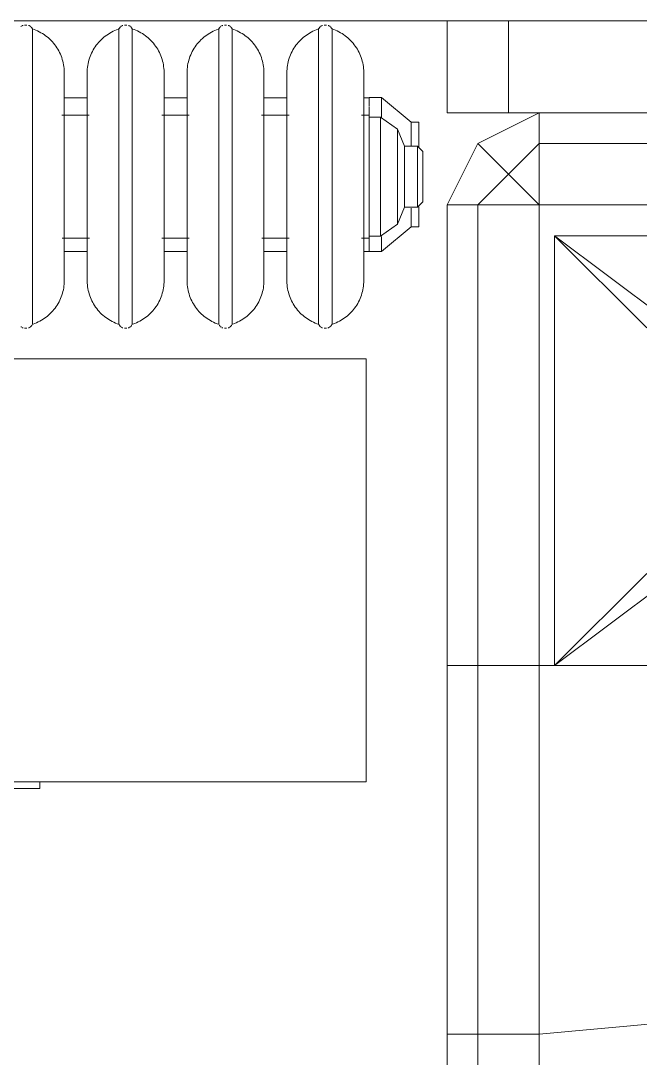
# Model space of a CAD drawing. Header units: inches. Extents: x -1176 to 1482, y -2527 to 978.
# Drawn here: x -289.4 to -269.23, y 509.9 to 543.68 of the extents above; entities that cross this region are included whole.
import ezdxf

# ---------------------------------------------------------------- set-up
doc = ezdxf.new("R2010")
doc.units = ezdxf.units.IN
doc.header["$MEASUREMENT"] = 0
for name, color, linetype, lineweight in [('A-GENM', 13, 'Continuous', 18), ('A-WALL', 113, 'Continuous', 18), ('G-IMPT', 8, 'Continuous', 9), ('I-FURN', 30, 'Continuous', 9)]:
    doc.layers.add(name, color=color, linetype=linetype, lineweight=lineweight)

# ---------------------------------------------------------------- blocks, each defined once
blk = doc.blocks.new('Bed_762 - 12ZBED04_dwg-6546853-3rd Floor Power _ Signal')
at = {"layer": 'G-IMPT'}
for p, q in [((3, 60), (3, 0)), ((3, 60), (3, 0)), ((3, 57), (3, 3)), ((3, 57), (3, 3)), ((3, 3), (3, 57)), ((4, 57), (4, 3)), ((6, 57), (6, 3)), ((28, 57), (33, 3)), ((7, 3.5), (7, 28.5)), ((21, 28.5), (21, 3.5)), ((21, 28.5), (21, 3.5)), ((0, 10.712), (0, 0)), ((0, 0), (0, 10.712)), ((7, 3.5), (10, 7.5)), ((21, 3.5), (18, 7.5)), ((10, 6.5), (7, 3.5)), ((21, 3.5), (18, 6.5)), ((7, 3.5), (21, 3.5)), ((21, 3.5), (21, 3)), ((4, 1), (3, 3)), ((4, 1), (3, 3)), ((4, 3), (3, 3)), ((3, 0), (3, 3)), ((6, 3), (4, 3)), ((5, 2), (4, 3)), ((6, 3), (5, 2)), ((21, 3), (6, 3)), ((6, 3), (6, 1)), ((21, 3), (21, 1)), ((21, 3), (33, 3)), ((33, 1), (33, 3)), ((33, 3), (80, 3)), ((0, 2), (3, 2)), ((0, 2), (3, 2)), ((3, 2), (3, 0)), ((3, 2), (3, 0)), ((5, 2), (4, 1)), ((6, 1), (5, 2)), ((6, 0), (4, 1)), ((6, 0), (4, 1)), ((21, 1), (6, 1)), ((6, 1), (6, 0)), ((21, 1), (21, 0)), ((21, 1), (33, 1)), ((33, 1), (33, 0)), ((33, 1), (80, 1)), ((3, 0), (0, 0)), ((21, 0), (6, 0)), ((21, 0), (33, 0)), ((33, 0), (80, 0)), ((0, 0), (3, 0)), ((3, 0), (0, 0)), ((3, 0), (0, 0)), ((21, 0), (6, 0)), ((21, 0), (33, 0)), ((33, 0), (80, 0))]:
    blk.add_line(p, q, dxfattribs=at)
blk = doc.blocks.new('Bed_762 - Bed_762-6546859-3rd Floor Power _ Signal')
blk.add_blockref('Bed_762 - 12ZBED04_dwg-6546853-3rd Floor Power _ Signal', (0, 0))
blk = doc.blocks.new('Bed_Side_Table_5122 - T-4-6544423-3rd Floor Power _ Signal')
at = {"layer": 'I-FURN'}
for p, q in [((12, 3.992), (-12, 3.992)), ((-12, 3.992), (-12, -9.787)), ((12, -9.787), (12, 3.992)), ((-12, -9.787), (-1.378, -9.787)), ((-1.378, -9.787), (-1.378, -10)), ((-1.378, -9.787), (1.378, -9.787)), ((1.378, -10), (1.378, -9.787)), ((1.378, -9.787), (12, -9.787)), ((-1.378, -10), (1.378, -10))]:
    blk.add_line(p, q, dxfattribs=at)
blk = doc.blocks.new('Cast_Iron_Radiator_8182 - Cast_Iron_Radiator_8182-V78-3rd Floor Power _ Signal')
at = {"layer": 'A-GENM', "lineweight": 9}
for p, q in [((-5.943, 4.848), (-5.968, 4.809)), ((-5.968, 4.635), (-5.968, 4.809)), ((-5.75, 4.933), (-5.787, 4.933)), ((-5.713, 4.933), (-5.75, 4.933)), ((-5.532, 4.809), (-5.557, 4.848)), ((-5.532, 4.635), (-5.532, 4.809)), ((-2.693, 4.848), (-2.718, 4.809)), ((-2.718, 4.635), (-2.718, 4.809)), ((-2.5, 4.933), (-2.537, 4.933)), ((-2.463, 4.933), (-2.5, 4.933)), ((-2.282, 4.809), (-2.307, 4.848)), ((-2.282, 4.635), (-2.282, 4.809)), ((0.557, 4.848), (0.532, 4.809)), ((0.532, 4.635), (0.532, 4.809)), ((0.75, 4.933), (0.713, 4.933)), ((0.787, 4.933), (0.75, 4.933)), ((0.968, 4.809), (0.943, 4.848)), ((0.968, 4.635), (0.968, 4.809)), ((3.807, 4.848), (3.782, 4.809)), ((3.782, 4.635), (3.782, 4.809)), ((4, 4.933), (3.963, 4.933)), ((4.037, 4.933), (4, 4.933)), ((-5.968, 1), (-5.968, 4.622)), ((-5.532, 1), (-5.532, 4.622)), ((-2.718, 1), (-2.718, 4.622)), ((-2.282, 1), (-2.282, 4.622)), ((0.532, 1), (0.532, 4.622)), ((0.968, 1), (0.968, 4.622)), ((3.782, 1), (3.782, 4.622)), ((-7.584, 2.438), (-8.542, 1.635)), ((-7.179, 2.438), (-7.584, 2.438)), ((-7.584, 1.944), (-7.584, 2.438)), ((-6.996, 2.438), (-7.179, 2.438)), ((-7.179, 2.291), (-7.179, 2.438)), ((-3.746, 2.438), (-4.501, 2.438)), ((-0.496, 2.438), (-1.251, 2.438)), ((2.754, 2.438), (1.999, 2.438)), ((-7.179, 2.296), (-7.179, 2.192)), ((-7.179, 2.013), (-7.179, 2.188)), ((-7.545, 1.935), (-8.095, 1.55)), ((-7.179, 1.935), (-7.545, 1.935)), ((-7.545, 1.935), (-7.545, -1.935)), ((-6.932, 2), (-7.179, 2)), ((-7.179, -2), (-7.179, 2)), ((-3.682, 2), (-4.572, 2)), ((-0.432, 2), (-1.322, 2)), ((2.818, 2), (1.928, 2)), ((-8.542, 1.635), (-8.792, 1.635)), ((-8.792, 1.635), (-8.792, 0.985)), ((-8.542, 1.635), (-8.542, 1.028)), ((-8.095, 1.55), (-8.331, 0.993)), ((-8.095, 1.55), (-8.095, -1.55)), ((-8.753, 0.993), (-8.929, 0.816)), ((-8.929, 0.816), (-8.929, -0.816)), ((-8.331, 0.993), (-8.753, 0.993)), ((-8.753, 0.993), (-8.753, -0.993)), ((-8.331, 0.993), (-8.331, -0.993)), ((-7.002, 1), (-7.002, -1)), ((-5.968, -1), (-5.968, 1)), ((-5.532, -1), (-5.532, 1)), ((-4.498, -1), (-4.498, 1)), ((-3.752, 1), (-3.752, -1)), ((-2.718, -1), (-2.718, 1)), ((-2.282, -1), (-2.282, 1)), ((-1.248, -1), (-1.248, 1)), ((-0.502, 1), (-0.502, -1)), ((0.532, -1), (0.532, 1)), ((0.968, -1), (0.968, 1)), ((2.002, -1), (2.002, 1)), ((2.748, 1), (2.748, -1)), ((3.782, -1), (3.782, 1)), ((-8.929, -0.816), (-8.753, -0.993)), ((-8.792, -0.961), (-8.792, -1.771)), ((-8.753, -0.993), (-8.331, -0.993)), ((-8.542, -1.008), (-8.542, -1.771)), ((-8.331, -0.993), (-8.095, -1.55)), ((-5.968, -4.809), (-5.968, -1)), ((-5.532, -4.809), (-5.532, -1)), ((-2.718, -4.809), (-2.718, -1)), ((-2.282, -4.809), (-2.282, -1)), ((0.532, -4.809), (0.532, -1)), ((0.968, -4.809), (0.968, -1)), ((3.782, -4.809), (3.782, -1)), ((-8.095, -1.55), (-7.545, -1.935)), ((-8.792, -1.771), (-8.542, -1.771)), ((-8.542, -1.771), (-7.584, -2.575)), ((-7.584, -2.575), (-7.584, -1.924)), ((-7.545, -1.935), (-7.179, -1.935)), ((-7.179, -2), (-6.928, -2)), ((-7.179, -2.287), (-7.179, -2.017)), ((-4.568, -2), (-3.678, -2)), ((-1.318, -2), (-0.428, -2)), ((1.932, -2), (2.822, -2)), ((-7.179, -2.301), (-7.179, -2.452)), ((-7.584, -2.575), (-7.179, -2.575)), ((-7.179, -2.551), (-7.179, -2.436)), ((-7.179, -2.562), (-6.997, -2.562)), ((-7.179, -2.565), (-7.179, -2.575)), ((-4.503, -2.562), (-3.747, -2.562)), ((-1.253, -2.562), (-0.497, -2.562)), ((1.997, -2.562), (2.753, -2.562)), ((-5.968, -4.809), (-5.943, -4.848)), ((-5.787, -4.933), (-5.75, -4.933)), ((-5.75, -4.933), (-5.713, -4.933)), ((-5.557, -4.848), (-5.532, -4.809)), ((-2.718, -4.809), (-2.693, -4.848)), ((-2.537, -4.933), (-2.5, -4.933)), ((-2.5, -4.933), (-2.463, -4.933)), ((-2.307, -4.848), (-2.282, -4.809)), ((0.532, -4.809), (0.557, -4.848)), ((0.713, -4.933), (0.75, -4.933)), ((0.75, -4.933), (0.787, -4.933)), ((0.943, -4.848), (0.968, -4.809)), ((3.782, -4.809), (3.807, -4.848)), ((3.963, -4.933), (4, -4.933)), ((4, -4.933), (4.037, -4.933))]:
    blk.add_line(p, q, dxfattribs=at)
at = {"layer": 'A-GENM', "lineweight": 9, "flags": 128}
for points in [[(-7.002, 3.383), (-7.001, 3.443), (-6.997, 3.503), (-6.991, 3.563), (-6.983, 3.622), (-6.972, 3.681), (-6.959, 3.74), (-6.943, 3.798), (-6.926, 3.855), (-6.906, 3.911), (-6.883, 3.967), (-6.859, 4.022), (-6.832, 4.076), (-6.804, 4.128), (-6.773, 4.18), (-6.74, 4.23), (-6.705, 4.279), (-6.668, 4.326), (-6.63, 4.372), (-6.589, 4.416), (-6.547, 4.459), (-6.503, 4.5), (-6.458, 4.539), (-6.411, 4.576), (-6.362, 4.612), (-6.312, 4.645), (-6.261, 4.677), (-6.209, 4.706), (-6.155, 4.733), (-6.101, 4.758), (-6.045, 4.781), (-5.989, 4.802)], [(-5.943, 4.848), (-5.938, 4.854), (-5.934, 4.86), (-5.929, 4.866), (-5.925, 4.872), (-5.919, 4.877)], [(-5.909, 4.887), (-5.903, 4.892), (-5.897, 4.896), (-5.891, 4.901), (-5.885, 4.905)], [(-5.872, 4.912), (-5.865, 4.915), (-5.858, 4.918), (-5.851, 4.921), (-5.844, 4.924), (-5.837, 4.926)], [(-5.662, 4.925), (-5.655, 4.923), (-5.648, 4.921), (-5.641, 4.918), (-5.634, 4.915), (-5.627, 4.912)], [(-5.614, 4.904), (-5.608, 4.9), (-5.602, 4.896), (-5.596, 4.891), (-5.591, 4.887)], [(-5.58, 4.876), (-5.575, 4.871), (-5.57, 4.865), (-5.565, 4.859), (-5.561, 4.854), (-5.557, 4.848)], [(-5.532, 4.809), (-5.475, 4.789), (-5.419, 4.767), (-5.365, 4.743), (-5.311, 4.716), (-5.258, 4.688), (-5.206, 4.657), (-5.156, 4.624), (-5.107, 4.59), (-5.059, 4.553), (-5.013, 4.515), (-4.969, 4.474), (-4.926, 4.432), (-4.885, 4.389), (-4.846, 4.343), (-4.808, 4.296), (-4.773, 4.248), (-4.739, 4.198), (-4.707, 4.147), (-4.678, 4.095), (-4.651, 4.042), (-4.625, 3.987), (-4.602, 3.932), (-4.581, 3.876), (-4.563, 3.819), (-4.547, 3.761), (-4.533, 3.703), (-4.521, 3.644), (-4.512, 3.585), (-4.505, 3.525), (-4.5, 3.465), (-4.498, 3.405), (-4.498, 3.383)], [(-3.752, 3.383), (-3.751, 3.443), (-3.747, 3.503), (-3.741, 3.563), (-3.733, 3.622), (-3.722, 3.681), (-3.709, 3.74), (-3.693, 3.798), (-3.676, 3.855), (-3.656, 3.911), (-3.633, 3.967), (-3.609, 4.022), (-3.582, 4.076), (-3.554, 4.128), (-3.523, 4.18), (-3.49, 4.23), (-3.455, 4.279), (-3.418, 4.326), (-3.38, 4.372), (-3.339, 4.416), (-3.297, 4.459), (-3.253, 4.5), (-3.208, 4.539), (-3.161, 4.576), (-3.112, 4.612), (-3.062, 4.645), (-3.011, 4.677), (-2.959, 4.706), (-2.905, 4.733), (-2.851, 4.758), (-2.795, 4.781), (-2.739, 4.802)], [(-2.693, 4.848), (-2.688, 4.854), (-2.684, 4.86), (-2.679, 4.866), (-2.675, 4.872), (-2.669, 4.877)], [(-2.659, 4.887), (-2.653, 4.892), (-2.647, 4.896), (-2.641, 4.901), (-2.635, 4.905)], [(-2.622, 4.912), (-2.615, 4.915), (-2.608, 4.918), (-2.601, 4.921), (-2.594, 4.924), (-2.587, 4.926)], [(-2.412, 4.925), (-2.405, 4.923), (-2.398, 4.921), (-2.391, 4.918), (-2.384, 4.915), (-2.377, 4.912)], [(-2.364, 4.904), (-2.358, 4.9), (-2.352, 4.896), (-2.346, 4.891), (-2.341, 4.887)], [(-2.33, 4.876), (-2.325, 4.871), (-2.32, 4.865), (-2.315, 4.859), (-2.311, 4.854), (-2.307, 4.848)], [(-2.282, 4.809), (-2.225, 4.789), (-2.169, 4.767), (-2.115, 4.743), (-2.061, 4.716), (-2.008, 4.688), (-1.956, 4.657), (-1.906, 4.624), (-1.857, 4.59), (-1.809, 4.553), (-1.763, 4.515), (-1.719, 4.474), (-1.676, 4.432), (-1.635, 4.389), (-1.596, 4.343), (-1.558, 4.296), (-1.523, 4.248), (-1.489, 4.198), (-1.457, 4.147), (-1.428, 4.095), (-1.401, 4.042), (-1.375, 3.987), (-1.352, 3.932), (-1.331, 3.876), (-1.313, 3.819), (-1.297, 3.761), (-1.283, 3.703), (-1.271, 3.644), (-1.262, 3.585), (-1.255, 3.525), (-1.25, 3.465), (-1.248, 3.405), (-1.248, 3.383)], [(-0.502, 3.383), (-0.501, 3.443), (-0.497, 3.503), (-0.491, 3.563), (-0.483, 3.622), (-0.472, 3.681), (-0.459, 3.74), (-0.443, 3.798), (-0.426, 3.855), (-0.406, 3.911), (-0.383, 3.967), (-0.359, 4.022), (-0.332, 4.076), (-0.304, 4.128), (-0.273, 4.18), (-0.24, 4.23), (-0.205, 4.279), (-0.168, 4.326), (-0.13, 4.372), (-0.089, 4.416), (-0.047, 4.459), (-0.003, 4.5), (0.042, 4.539), (0.089, 4.576), (0.138, 4.612), (0.188, 4.645), (0.239, 4.677), (0.291, 4.706), (0.345, 4.733), (0.399, 4.758), (0.455, 4.781), (0.511, 4.802)], [(0.557, 4.848), (0.562, 4.854), (0.566, 4.86), (0.571, 4.866), (0.575, 4.872), (0.581, 4.877)], [(0.591, 4.887), (0.597, 4.892), (0.603, 4.896), (0.609, 4.901), (0.615, 4.905)], [(0.628, 4.912), (0.635, 4.915), (0.642, 4.918), (0.649, 4.921), (0.656, 4.924), (0.663, 4.926)], [(0.838, 4.925), (0.845, 4.923), (0.852, 4.921), (0.859, 4.918), (0.866, 4.915), (0.873, 4.912)], [(0.886, 4.904), (0.892, 4.9), (0.898, 4.896), (0.904, 4.891), (0.909, 4.887)], [(0.92, 4.876), (0.925, 4.871), (0.93, 4.865), (0.935, 4.859), (0.939, 4.854), (0.943, 4.848)], [(0.968, 4.809), (1.025, 4.789), (1.081, 4.767), (1.135, 4.743), (1.189, 4.716), (1.242, 4.688), (1.294, 4.657), (1.344, 4.624), (1.393, 4.59), (1.441, 4.553), (1.487, 4.515), (1.531, 4.474), (1.574, 4.432), (1.615, 4.389), (1.654, 4.343), (1.692, 4.296), (1.727, 4.248), (1.761, 4.198), (1.793, 4.147), (1.822, 4.095), (1.849, 4.042), (1.875, 3.987), (1.898, 3.932), (1.919, 3.876), (1.937, 3.819), (1.953, 3.761), (1.967, 3.703), (1.979, 3.644), (1.988, 3.585), (1.995, 3.525), (2, 3.465), (2.002, 3.405), (2.002, 3.383)], [(2.748, 3.383), (2.749, 3.443), (2.753, 3.503), (2.759, 3.563), (2.767, 3.622), (2.778, 3.681), (2.791, 3.74), (2.807, 3.798), (2.824, 3.855), (2.844, 3.911), (2.867, 3.967), (2.891, 4.022), (2.918, 4.076), (2.946, 4.128), (2.977, 4.18), (3.01, 4.23), (3.045, 4.279), (3.082, 4.326), (3.12, 4.372), (3.161, 4.416), (3.203, 4.459), (3.247, 4.5), (3.292, 4.539), (3.339, 4.576), (3.388, 4.612), (3.438, 4.645), (3.489, 4.677), (3.541, 4.706), (3.595, 4.733), (3.649, 4.758), (3.705, 4.781), (3.761, 4.802)], [(3.807, 4.848), (3.812, 4.854), (3.816, 4.86), (3.821, 4.866), (3.825, 4.872), (3.831, 4.877)], [(3.841, 4.887), (3.847, 4.892), (3.853, 4.896), (3.859, 4.901), (3.865, 4.905)], [(3.878, 4.912), (3.885, 4.915), (3.892, 4.918), (3.899, 4.921), (3.906, 4.924), (3.913, 4.926)], [(4.088, 4.925), (4.095, 4.923), (4.102, 4.921), (4.109, 4.918), (4.116, 4.915), (4.123, 4.912)], [(4.136, 4.904), (4.142, 4.9), (4.148, 4.896), (4.154, 4.891), (4.159, 4.887)], [(-7.002, 2.438), (-7.002, 2.498), (-7.002, 2.571), (-7.002, 2.642), (-7.002, 2.71), (-7.002, 2.775), (-7.002, 2.837), (-7.002, 2.896), (-7.002, 2.952), (-7.002, 3.005), (-7.002, 3.055), (-7.002, 3.102), (-7.002, 3.145), (-7.002, 3.185), (-7.002, 3.221), (-7.002, 3.254), (-7.002, 3.283), (-7.002, 3.309), (-7.002, 3.33), (-7.002, 3.348), (-7.002, 3.363), (-7.002, 3.373), (-7.002, 3.38), (-7.002, 3.383), (-7.002, 3.383)], [(-7.002, 3.383), (-7.002, 3.381), (-7.002, 3.375), (-7.002, 3.366), (-7.002, 3.353), (-7.002, 3.336), (-7.002, 3.315), (-7.002, 3.29), (-7.002, 3.262), (-7.002, 3.23), (-7.002, 3.195), (-7.002, 3.156), (-7.002, 3.114), (-7.002, 3.068), (-7.002, 3.019), (-7.002, 2.967), (-7.002, 2.911), (-7.002, 2.853), (-7.002, 2.792), (-7.002, 2.727), (-7.002, 2.66), (-7.002, 2.591), (-7.002, 2.518), (-7.002, 2.444), (-7.002, 2.367), (-7.002, 2.288), (-7.002, 2.206), (-7.002, 2.123), (-7.002, 2.038), (-7.002, 1.952), (-7.002, 1.864), (-7.002, 1.774), (-7.002, 1.683), (-7.002, 1.591), (-7.002, 1.499), (-7.002, 1.405), (-7.002, 1.311), (-7.002, 1.216), (-7.002, 1.121), (-7.002, 1.026), (-7.002, 1)], [(-4.498, 3.383), (-4.498, 3.381), (-4.498, 3.375), (-4.498, 3.366), (-4.498, 3.353), (-4.498, 3.336), (-4.498, 3.315), (-4.498, 3.29), (-4.498, 3.262), (-4.498, 3.23), (-4.498, 3.195), (-4.498, 3.156), (-4.498, 3.114), (-4.498, 3.068), (-4.498, 3.019), (-4.498, 2.967), (-4.498, 2.911), (-4.498, 2.853), (-4.498, 2.792), (-4.498, 2.727), (-4.498, 2.66), (-4.498, 2.591), (-4.498, 2.518), (-4.498, 2.444)], [(-4.498, 1), (-4.498, 1.095), (-4.498, 1.19), (-4.498, 1.285), (-4.498, 1.38), (-4.498, 1.473), (-4.498, 1.566), (-4.498, 1.659), (-4.498, 1.75), (-4.498, 1.839), (-4.498, 1.928), (-4.498, 2.015), (-4.498, 2.1), (-4.498, 2.184), (-4.498, 2.266), (-4.498, 2.346), (-4.498, 2.423), (-4.498, 2.498), (-4.498, 2.571), (-4.498, 2.642), (-4.498, 2.71), (-4.498, 2.775), (-4.498, 2.837), (-4.498, 2.896), (-4.498, 2.952), (-4.498, 3.005), (-4.498, 3.055), (-4.498, 3.102), (-4.498, 3.145), (-4.498, 3.185), (-4.498, 3.221), (-4.498, 3.254), (-4.498, 3.283), (-4.498, 3.309), (-4.498, 3.33), (-4.498, 3.348), (-4.498, 3.363), (-4.498, 3.373), (-4.498, 3.38), (-4.498, 3.383), (-4.498, 3.383)], [(-3.752, 2.438), (-3.752, 2.498), (-3.752, 2.571), (-3.752, 2.642), (-3.752, 2.71), (-3.752, 2.775), (-3.752, 2.837), (-3.752, 2.896), (-3.752, 2.952), (-3.752, 3.005), (-3.752, 3.055), (-3.752, 3.102), (-3.752, 3.145), (-3.752, 3.185), (-3.752, 3.221), (-3.752, 3.254), (-3.752, 3.283), (-3.752, 3.309), (-3.752, 3.33), (-3.752, 3.348), (-3.752, 3.363), (-3.752, 3.373), (-3.752, 3.38), (-3.752, 3.383), (-3.752, 3.383)], [(-3.752, 3.383), (-3.752, 3.381), (-3.752, 3.375), (-3.752, 3.366), (-3.752, 3.353), (-3.752, 3.336), (-3.752, 3.315), (-3.752, 3.29), (-3.752, 3.262), (-3.752, 3.23), (-3.752, 3.195), (-3.752, 3.156), (-3.752, 3.114), (-3.752, 3.068), (-3.752, 3.019), (-3.752, 2.967), (-3.752, 2.911), (-3.752, 2.853), (-3.752, 2.792), (-3.752, 2.727), (-3.752, 2.66), (-3.752, 2.591), (-3.752, 2.518), (-3.752, 2.444), (-3.752, 2.367), (-3.752, 2.288), (-3.752, 2.206), (-3.752, 2.123), (-3.752, 2.038), (-3.752, 1.952), (-3.752, 1.864), (-3.752, 1.774), (-3.752, 1.683), (-3.752, 1.591), (-3.752, 1.499), (-3.752, 1.405), (-3.752, 1.311), (-3.752, 1.216), (-3.752, 1.121), (-3.752, 1.026), (-3.752, 1)], [(-1.248, 3.383), (-1.248, 3.381), (-1.248, 3.375), (-1.248, 3.366), (-1.248, 3.353), (-1.248, 3.336), (-1.248, 3.315), (-1.248, 3.29), (-1.248, 3.262), (-1.248, 3.23), (-1.248, 3.195), (-1.248, 3.156), (-1.248, 3.114), (-1.248, 3.068), (-1.248, 3.019), (-1.248, 2.967), (-1.248, 2.911), (-1.248, 2.853), (-1.248, 2.792), (-1.248, 2.727), (-1.248, 2.66), (-1.248, 2.591), (-1.248, 2.518), (-1.248, 2.444)], [(-1.248, 1), (-1.248, 1.095), (-1.248, 1.19), (-1.248, 1.285), (-1.248, 1.38), (-1.248, 1.473), (-1.248, 1.566), (-1.248, 1.659), (-1.248, 1.75), (-1.248, 1.839), (-1.248, 1.928), (-1.248, 2.015), (-1.248, 2.1), (-1.248, 2.184), (-1.248, 2.266), (-1.248, 2.346), (-1.248, 2.423), (-1.248, 2.498), (-1.248, 2.571), (-1.248, 2.642), (-1.248, 2.71), (-1.248, 2.775), (-1.248, 2.837), (-1.248, 2.896), (-1.248, 2.952), (-1.248, 3.005), (-1.248, 3.055), (-1.248, 3.102), (-1.248, 3.145), (-1.248, 3.185), (-1.248, 3.221), (-1.248, 3.254), (-1.248, 3.283), (-1.248, 3.309), (-1.248, 3.33), (-1.248, 3.348), (-1.248, 3.363), (-1.248, 3.373), (-1.248, 3.38), (-1.248, 3.383), (-1.248, 3.383)], [(-0.502, 2.438), (-0.502, 2.498), (-0.502, 2.571), (-0.502, 2.642), (-0.502, 2.71), (-0.502, 2.775), (-0.502, 2.837), (-0.502, 2.896), (-0.502, 2.952), (-0.502, 3.005), (-0.502, 3.055), (-0.502, 3.102), (-0.502, 3.145), (-0.502, 3.185), (-0.502, 3.221), (-0.502, 3.254), (-0.502, 3.283), (-0.502, 3.309), (-0.502, 3.33), (-0.502, 3.348), (-0.502, 3.363), (-0.502, 3.373), (-0.502, 3.38), (-0.502, 3.383), (-0.502, 3.383)], [(-0.502, 3.383), (-0.502, 3.381), (-0.502, 3.375), (-0.502, 3.366), (-0.502, 3.353), (-0.502, 3.336), (-0.502, 3.315), (-0.502, 3.29), (-0.502, 3.262), (-0.502, 3.23), (-0.502, 3.195), (-0.502, 3.156), (-0.502, 3.114), (-0.502, 3.068), (-0.502, 3.019), (-0.502, 2.967), (-0.502, 2.911), (-0.502, 2.853), (-0.502, 2.792), (-0.502, 2.727), (-0.502, 2.66), (-0.502, 2.591), (-0.502, 2.518), (-0.502, 2.444), (-0.502, 2.367), (-0.502, 2.288), (-0.502, 2.206), (-0.502, 2.123), (-0.502, 2.038), (-0.502, 1.952), (-0.502, 1.864), (-0.502, 1.774), (-0.502, 1.683), (-0.502, 1.591), (-0.502, 1.499), (-0.502, 1.405), (-0.502, 1.311), (-0.502, 1.216), (-0.502, 1.121), (-0.502, 1.026), (-0.502, 1)], [(2.002, 3.383), (2.002, 3.381), (2.002, 3.375), (2.002, 3.366), (2.002, 3.353), (2.002, 3.336), (2.002, 3.315), (2.002, 3.29), (2.002, 3.262), (2.002, 3.23), (2.002, 3.195), (2.002, 3.156), (2.002, 3.114), (2.002, 3.068), (2.002, 3.019), (2.002, 2.967), (2.002, 2.911), (2.002, 2.853), (2.002, 2.792), (2.002, 2.727), (2.002, 2.66), (2.002, 2.591), (2.002, 2.518), (2.002, 2.444)], [(2.002, 1), (2.002, 1.095), (2.002, 1.19), (2.002, 1.285), (2.002, 1.38), (2.002, 1.473), (2.002, 1.566), (2.002, 1.659), (2.002, 1.75), (2.002, 1.839), (2.002, 1.928), (2.002, 2.015), (2.002, 2.1), (2.002, 2.184), (2.002, 2.266), (2.002, 2.346), (2.002, 2.423), (2.002, 2.498), (2.002, 2.571), (2.002, 2.642), (2.002, 2.71), (2.002, 2.775), (2.002, 2.837), (2.002, 2.896), (2.002, 2.952), (2.002, 3.005), (2.002, 3.055), (2.002, 3.102), (2.002, 3.145), (2.002, 3.185), (2.002, 3.221), (2.002, 3.254), (2.002, 3.283), (2.002, 3.309), (2.002, 3.33), (2.002, 3.348), (2.002, 3.363), (2.002, 3.373), (2.002, 3.38), (2.002, 3.383), (2.002, 3.383)], [(2.748, 2.438), (2.748, 2.498), (2.748, 2.571), (2.748, 2.642), (2.748, 2.71), (2.748, 2.775), (2.748, 2.837), (2.748, 2.896), (2.748, 2.952), (2.748, 3.005), (2.748, 3.055), (2.748, 3.102), (2.748, 3.145), (2.748, 3.185), (2.748, 3.221), (2.748, 3.254), (2.748, 3.283), (2.748, 3.309), (2.748, 3.33), (2.748, 3.348), (2.748, 3.363), (2.748, 3.373), (2.748, 3.38), (2.748, 3.383), (2.748, 3.383)], [(2.748, 3.383), (2.748, 3.381), (2.748, 3.375), (2.748, 3.366), (2.748, 3.353), (2.748, 3.336), (2.748, 3.315), (2.748, 3.29), (2.748, 3.262), (2.748, 3.23), (2.748, 3.195), (2.748, 3.156), (2.748, 3.114), (2.748, 3.068), (2.748, 3.019), (2.748, 2.967), (2.748, 2.911), (2.748, 2.853), (2.748, 2.792), (2.748, 2.727), (2.748, 2.66), (2.748, 2.591), (2.748, 2.518), (2.748, 2.444), (2.748, 2.367), (2.748, 2.288), (2.748, 2.206), (2.748, 2.123), (2.748, 2.038), (2.748, 1.952), (2.748, 1.864), (2.748, 1.774), (2.748, 1.683), (2.748, 1.591), (2.748, 1.499), (2.748, 1.405), (2.748, 1.311), (2.748, 1.216), (2.748, 1.121), (2.748, 1.026), (2.748, 1)], [(-7.002, -1), (-7.002, -1.095), (-7.002, -1.19), (-7.002, -1.285), (-7.002, -1.38), (-7.002, -1.473), (-7.002, -1.566), (-7.002, -1.659), (-7.002, -1.75), (-7.002, -1.839), (-7.002, -1.928), (-7.002, -2.015), (-7.002, -2.1), (-7.002, -2.184), (-7.002, -2.266), (-7.002, -2.346), (-7.002, -2.423), (-7.002, -2.498), (-7.002, -2.571), (-7.002, -2.642), (-7.002, -2.71), (-7.002, -2.775), (-7.002, -2.837), (-7.002, -2.896), (-7.002, -2.952), (-7.002, -3.005), (-7.002, -3.055), (-7.002, -3.102), (-7.002, -3.145), (-7.002, -3.185), (-7.002, -3.221), (-7.002, -3.254), (-7.002, -3.283), (-7.002, -3.309), (-7.002, -3.33), (-7.002, -3.348), (-7.002, -3.363), (-7.002, -3.373), (-7.002, -3.38), (-7.002, -3.383), (-7.002, -3.383)], [(-4.498, -3.383), (-4.498, -3.381), (-4.498, -3.375), (-4.498, -3.366), (-4.498, -3.353), (-4.498, -3.336), (-4.498, -3.315), (-4.498, -3.29), (-4.498, -3.262), (-4.498, -3.23), (-4.498, -3.195), (-4.498, -3.156), (-4.498, -3.114), (-4.498, -3.068), (-4.498, -3.019), (-4.498, -2.967), (-4.498, -2.911), (-4.498, -2.853), (-4.498, -2.792), (-4.498, -2.727), (-4.498, -2.66), (-4.498, -2.591), (-4.498, -2.518), (-4.498, -2.444), (-4.498, -2.367), (-4.498, -2.288), (-4.498, -2.206), (-4.498, -2.123), (-4.498, -2.038), (-4.498, -1.952), (-4.498, -1.864), (-4.498, -1.774), (-4.498, -1.683), (-4.498, -1.591), (-4.498, -1.499), (-4.498, -1.405), (-4.498, -1.311), (-4.498, -1.216), (-4.498, -1.121), (-4.498, -1.026), (-4.498, -1)], [(-3.752, -1), (-3.752, -1.095), (-3.752, -1.19), (-3.752, -1.285), (-3.752, -1.38), (-3.752, -1.473), (-3.752, -1.566), (-3.752, -1.659), (-3.752, -1.75), (-3.752, -1.839), (-3.752, -1.928), (-3.752, -2.015), (-3.752, -2.1), (-3.752, -2.184), (-3.752, -2.266), (-3.752, -2.346), (-3.752, -2.423), (-3.752, -2.498), (-3.752, -2.571), (-3.752, -2.642), (-3.752, -2.71), (-3.752, -2.775), (-3.752, -2.837), (-3.752, -2.896), (-3.752, -2.952), (-3.752, -3.005), (-3.752, -3.055), (-3.752, -3.102), (-3.752, -3.145), (-3.752, -3.185), (-3.752, -3.221), (-3.752, -3.254), (-3.752, -3.283), (-3.752, -3.309), (-3.752, -3.33), (-3.752, -3.348), (-3.752, -3.363), (-3.752, -3.373), (-3.752, -3.38), (-3.752, -3.383), (-3.752, -3.383)], [(-1.248, -3.383), (-1.248, -3.381), (-1.248, -3.375), (-1.248, -3.366), (-1.248, -3.353), (-1.248, -3.336), (-1.248, -3.315), (-1.248, -3.29), (-1.248, -3.262), (-1.248, -3.23), (-1.248, -3.195), (-1.248, -3.156), (-1.248, -3.114), (-1.248, -3.068), (-1.248, -3.019), (-1.248, -2.967), (-1.248, -2.911), (-1.248, -2.853), (-1.248, -2.792), (-1.248, -2.727), (-1.248, -2.66), (-1.248, -2.591), (-1.248, -2.518), (-1.248, -2.444), (-1.248, -2.367), (-1.248, -2.288), (-1.248, -2.206), (-1.248, -2.123), (-1.248, -2.038), (-1.248, -1.952), (-1.248, -1.864), (-1.248, -1.774), (-1.248, -1.683), (-1.248, -1.591), (-1.248, -1.499), (-1.248, -1.405), (-1.248, -1.311), (-1.248, -1.216), (-1.248, -1.121), (-1.248, -1.026), (-1.248, -1)], [(-0.502, -1), (-0.502, -1.095), (-0.502, -1.19), (-0.502, -1.285), (-0.502, -1.38), (-0.502, -1.473), (-0.502, -1.566), (-0.502, -1.659), (-0.502, -1.75), (-0.502, -1.839), (-0.502, -1.928), (-0.502, -2.015), (-0.502, -2.1), (-0.502, -2.184), (-0.502, -2.266), (-0.502, -2.346), (-0.502, -2.423), (-0.502, -2.498), (-0.502, -2.571), (-0.502, -2.642), (-0.502, -2.71), (-0.502, -2.775), (-0.502, -2.837), (-0.502, -2.896), (-0.502, -2.952), (-0.502, -3.005), (-0.502, -3.055), (-0.502, -3.102), (-0.502, -3.145), (-0.502, -3.185), (-0.502, -3.221), (-0.502, -3.254), (-0.502, -3.283), (-0.502, -3.309), (-0.502, -3.33), (-0.502, -3.348), (-0.502, -3.363), (-0.502, -3.373), (-0.502, -3.38), (-0.502, -3.383), (-0.502, -3.383)], [(2.002, -3.383), (2.002, -3.381), (2.002, -3.375), (2.002, -3.366), (2.002, -3.353), (2.002, -3.336), (2.002, -3.315), (2.002, -3.29), (2.002, -3.262), (2.002, -3.23), (2.002, -3.195), (2.002, -3.156), (2.002, -3.114), (2.002, -3.068), (2.002, -3.019), (2.002, -2.967), (2.002, -2.911), (2.002, -2.853), (2.002, -2.792), (2.002, -2.727), (2.002, -2.66), (2.002, -2.591), (2.002, -2.518), (2.002, -2.444), (2.002, -2.367), (2.002, -2.288), (2.002, -2.206), (2.002, -2.123), (2.002, -2.038), (2.002, -1.952), (2.002, -1.864), (2.002, -1.774), (2.002, -1.683), (2.002, -1.591), (2.002, -1.499), (2.002, -1.405), (2.002, -1.311), (2.002, -1.216), (2.002, -1.121), (2.002, -1.026), (2.002, -1)], [(2.748, -1), (2.748, -1.095), (2.748, -1.19), (2.748, -1.285), (2.748, -1.38), (2.748, -1.473), (2.748, -1.566), (2.748, -1.659), (2.748, -1.75), (2.748, -1.839), (2.748, -1.928), (2.748, -2.015), (2.748, -2.1), (2.748, -2.184), (2.748, -2.266), (2.748, -2.346), (2.748, -2.423), (2.748, -2.498), (2.748, -2.571), (2.748, -2.642), (2.748, -2.71), (2.748, -2.775), (2.748, -2.837), (2.748, -2.896), (2.748, -2.952), (2.748, -3.005), (2.748, -3.055), (2.748, -3.102), (2.748, -3.145), (2.748, -3.185), (2.748, -3.221), (2.748, -3.254), (2.748, -3.283), (2.748, -3.309), (2.748, -3.33), (2.748, -3.348), (2.748, -3.363), (2.748, -3.373), (2.748, -3.38), (2.748, -3.383), (2.748, -3.383)], [(-7.002, -3.383), (-7.002, -3.381), (-7.002, -3.375), (-7.002, -3.366), (-7.002, -3.353), (-7.002, -3.336), (-7.002, -3.315), (-7.002, -3.29), (-7.002, -3.262), (-7.002, -3.23), (-7.002, -3.195), (-7.002, -3.156), (-7.002, -3.114), (-7.002, -3.068), (-7.002, -3.019), (-7.002, -2.967), (-7.002, -2.911), (-7.002, -2.853), (-7.002, -2.792), (-7.002, -2.727), (-7.002, -2.66), (-7.002, -2.591), (-7.002, -2.561)], [(-4.498, -2.571), (-4.498, -2.642), (-4.498, -2.71), (-4.498, -2.775), (-4.498, -2.837), (-4.498, -2.896), (-4.498, -2.952), (-4.498, -3.005), (-4.498, -3.055), (-4.498, -3.102), (-4.498, -3.145), (-4.498, -3.185), (-4.498, -3.221), (-4.498, -3.254), (-4.498, -3.283), (-4.498, -3.309), (-4.498, -3.33), (-4.498, -3.348), (-4.498, -3.363), (-4.498, -3.373), (-4.498, -3.38), (-4.498, -3.383), (-4.498, -3.383)], [(-3.752, -3.383), (-3.752, -3.381), (-3.752, -3.375), (-3.752, -3.366), (-3.752, -3.353), (-3.752, -3.336), (-3.752, -3.315), (-3.752, -3.29), (-3.752, -3.262), (-3.752, -3.23), (-3.752, -3.195), (-3.752, -3.156), (-3.752, -3.114), (-3.752, -3.068), (-3.752, -3.019), (-3.752, -2.967), (-3.752, -2.911), (-3.752, -2.853), (-3.752, -2.792), (-3.752, -2.727), (-3.752, -2.66), (-3.752, -2.591), (-3.752, -2.562)], [(-1.248, -2.571), (-1.248, -2.642), (-1.248, -2.71), (-1.248, -2.775), (-1.248, -2.837), (-1.248, -2.896), (-1.248, -2.952), (-1.248, -3.005), (-1.248, -3.055), (-1.248, -3.102), (-1.248, -3.145), (-1.248, -3.185), (-1.248, -3.221), (-1.248, -3.254), (-1.248, -3.283), (-1.248, -3.309), (-1.248, -3.33), (-1.248, -3.348), (-1.248, -3.363), (-1.248, -3.373), (-1.248, -3.38), (-1.248, -3.383), (-1.248, -3.383)], [(-0.502, -3.383), (-0.502, -3.381), (-0.502, -3.375), (-0.502, -3.366), (-0.502, -3.353), (-0.502, -3.336), (-0.502, -3.315), (-0.502, -3.29), (-0.502, -3.262), (-0.502, -3.23), (-0.502, -3.195), (-0.502, -3.156), (-0.502, -3.114), (-0.502, -3.068), (-0.502, -3.019), (-0.502, -2.967), (-0.502, -2.911), (-0.502, -2.853), (-0.502, -2.792), (-0.502, -2.727), (-0.502, -2.66), (-0.502, -2.591), (-0.502, -2.562)], [(2.002, -2.571), (2.002, -2.642), (2.002, -2.71), (2.002, -2.775), (2.002, -2.837), (2.002, -2.896), (2.002, -2.952), (2.002, -3.005), (2.002, -3.055), (2.002, -3.102), (2.002, -3.145), (2.002, -3.185), (2.002, -3.221), (2.002, -3.254), (2.002, -3.283), (2.002, -3.309), (2.002, -3.33), (2.002, -3.348), (2.002, -3.363), (2.002, -3.373), (2.002, -3.38), (2.002, -3.383), (2.002, -3.383)], [(2.748, -3.383), (2.748, -3.381), (2.748, -3.375), (2.748, -3.366), (2.748, -3.353), (2.748, -3.336), (2.748, -3.315), (2.748, -3.29), (2.748, -3.262), (2.748, -3.23), (2.748, -3.195), (2.748, -3.156), (2.748, -3.114), (2.748, -3.068), (2.748, -3.019), (2.748, -2.967), (2.748, -2.911), (2.748, -2.853), (2.748, -2.792), (2.748, -2.727), (2.748, -2.66), (2.748, -2.591), (2.748, -2.562)], [(-5.968, -4.809), (-6.025, -4.789), (-6.081, -4.767), (-6.135, -4.743), (-6.189, -4.716), (-6.242, -4.688), (-6.294, -4.657), (-6.344, -4.624), (-6.393, -4.59), (-6.441, -4.553), (-6.487, -4.515), (-6.531, -4.474), (-6.574, -4.432), (-6.615, -4.389), (-6.654, -4.343), (-6.692, -4.296), (-6.727, -4.248), (-6.761, -4.198), (-6.793, -4.147), (-6.822, -4.095), (-6.849, -4.042), (-6.875, -3.987), (-6.898, -3.932), (-6.919, -3.876), (-6.937, -3.819), (-6.953, -3.761), (-6.967, -3.703), (-6.979, -3.644), (-6.988, -3.585), (-6.995, -3.525), (-7, -3.465), (-7.002, -3.405), (-7.002, -3.383)], [(-4.498, -3.383), (-4.499, -3.443), (-4.503, -3.503), (-4.509, -3.563), (-4.517, -3.622), (-4.528, -3.681), (-4.541, -3.74), (-4.557, -3.798), (-4.574, -3.855), (-4.594, -3.911), (-4.617, -3.967), (-4.641, -4.022), (-4.668, -4.076), (-4.696, -4.128), (-4.727, -4.18), (-4.76, -4.23), (-4.795, -4.279), (-4.832, -4.326), (-4.87, -4.372), (-4.911, -4.416), (-4.953, -4.459), (-4.997, -4.5), (-5.042, -4.539), (-5.089, -4.576), (-5.138, -4.612), (-5.188, -4.645), (-5.239, -4.677), (-5.291, -4.706), (-5.345, -4.733), (-5.399, -4.758), (-5.455, -4.781), (-5.511, -4.802)], [(-2.718, -4.809), (-2.775, -4.789), (-2.831, -4.767), (-2.885, -4.743), (-2.939, -4.716), (-2.992, -4.688), (-3.044, -4.657), (-3.094, -4.624), (-3.143, -4.59), (-3.191, -4.553), (-3.237, -4.515), (-3.281, -4.474), (-3.324, -4.432), (-3.365, -4.389), (-3.404, -4.343), (-3.442, -4.296), (-3.477, -4.248), (-3.511, -4.198), (-3.543, -4.147), (-3.572, -4.095), (-3.599, -4.042), (-3.625, -3.987), (-3.648, -3.932), (-3.669, -3.876), (-3.687, -3.819), (-3.703, -3.761), (-3.717, -3.703), (-3.729, -3.644), (-3.738, -3.585), (-3.745, -3.525), (-3.75, -3.465), (-3.752, -3.405), (-3.752, -3.383)], [(-1.248, -3.383), (-1.249, -3.443), (-1.253, -3.503), (-1.259, -3.563), (-1.267, -3.622), (-1.278, -3.681), (-1.291, -3.74), (-1.307, -3.798), (-1.324, -3.855), (-1.344, -3.911), (-1.367, -3.967), (-1.391, -4.022), (-1.418, -4.076), (-1.446, -4.128), (-1.477, -4.18), (-1.51, -4.23), (-1.545, -4.279), (-1.582, -4.326), (-1.62, -4.372), (-1.661, -4.416), (-1.703, -4.459), (-1.747, -4.5), (-1.792, -4.539), (-1.839, -4.576), (-1.888, -4.612), (-1.938, -4.645), (-1.989, -4.677), (-2.041, -4.706), (-2.095, -4.733), (-2.149, -4.758), (-2.205, -4.781), (-2.261, -4.802)], [(0.511, -4.802), (0.475, -4.789), (0.419, -4.767), (0.365, -4.743), (0.311, -4.716), (0.258, -4.688), (0.206, -4.657), (0.156, -4.624), (0.107, -4.59), (0.059, -4.553), (0.013, -4.515), (-0.031, -4.474), (-0.074, -4.432), (-0.115, -4.389), (-0.154, -4.343), (-0.192, -4.296), (-0.227, -4.248), (-0.261, -4.198), (-0.293, -4.147), (-0.322, -4.095), (-0.349, -4.042), (-0.375, -3.987), (-0.398, -3.932), (-0.419, -3.876), (-0.437, -3.819), (-0.453, -3.761), (-0.467, -3.703), (-0.479, -3.644), (-0.488, -3.585), (-0.495, -3.525), (-0.5, -3.465), (-0.502, -3.405), (-0.502, -3.383)], [(2.002, -3.383), (2.001, -3.443), (1.997, -3.503), (1.991, -3.563), (1.983, -3.622), (1.972, -3.681), (1.959, -3.74), (1.943, -3.798), (1.926, -3.855), (1.906, -3.911), (1.883, -3.967), (1.859, -4.022), (1.832, -4.076), (1.804, -4.128), (1.773, -4.18), (1.74, -4.23), (1.705, -4.279), (1.668, -4.326), (1.63, -4.372), (1.589, -4.416), (1.547, -4.459), (1.503, -4.5), (1.458, -4.539), (1.411, -4.576), (1.362, -4.612), (1.312, -4.645), (1.261, -4.677), (1.209, -4.706), (1.155, -4.733), (1.101, -4.758), (1.045, -4.781), (0.989, -4.802)], [(3.782, -4.809), (3.725, -4.789), (3.669, -4.767), (3.615, -4.743), (3.561, -4.716), (3.508, -4.688), (3.456, -4.657), (3.406, -4.624), (3.357, -4.59), (3.309, -4.553), (3.263, -4.515), (3.219, -4.474), (3.176, -4.432), (3.135, -4.389), (3.096, -4.343), (3.058, -4.296), (3.023, -4.248), (2.989, -4.198), (2.957, -4.147), (2.928, -4.095), (2.901, -4.042), (2.875, -3.987), (2.852, -3.932), (2.831, -3.876), (2.813, -3.819), (2.797, -3.761), (2.783, -3.703), (2.771, -3.644), (2.762, -3.585), (2.755, -3.525), (2.75, -3.465), (2.748, -3.405), (2.748, -3.383)], [(-5.92, -4.876), (-5.925, -4.871), (-5.93, -4.865), (-5.935, -4.859), (-5.939, -4.854), (-5.943, -4.848)], [(-5.886, -4.904), (-5.892, -4.9), (-5.898, -4.896), (-5.904, -4.891), (-5.909, -4.887)], [(-5.838, -4.925), (-5.845, -4.923), (-5.852, -4.921), (-5.859, -4.918), (-5.866, -4.915), (-5.873, -4.912)], [(-5.628, -4.912), (-5.635, -4.915), (-5.642, -4.918), (-5.649, -4.921), (-5.656, -4.924), (-5.663, -4.926)], [(-5.591, -4.887), (-5.597, -4.892), (-5.603, -4.896), (-5.609, -4.901), (-5.615, -4.905)], [(-5.557, -4.848), (-5.562, -4.854), (-5.566, -4.86), (-5.571, -4.866), (-5.575, -4.872), (-5.581, -4.877)], [(-2.67, -4.876), (-2.675, -4.871), (-2.68, -4.865), (-2.685, -4.859), (-2.689, -4.854), (-2.693, -4.848)], [(-2.636, -4.904), (-2.642, -4.9), (-2.648, -4.896), (-2.654, -4.891), (-2.659, -4.887)], [(-2.588, -4.925), (-2.595, -4.923), (-2.602, -4.921), (-2.609, -4.918), (-2.616, -4.915), (-2.623, -4.912)], [(-2.378, -4.912), (-2.385, -4.915), (-2.392, -4.918), (-2.399, -4.921), (-2.406, -4.924), (-2.413, -4.926)], [(-2.341, -4.887), (-2.347, -4.892), (-2.353, -4.896), (-2.359, -4.901), (-2.365, -4.905)], [(-2.307, -4.848), (-2.312, -4.854), (-2.316, -4.86), (-2.321, -4.866), (-2.325, -4.872), (-2.331, -4.877)], [(0.58, -4.876), (0.575, -4.871), (0.57, -4.865), (0.565, -4.859), (0.561, -4.854), (0.557, -4.848)], [(0.614, -4.904), (0.608, -4.9), (0.602, -4.896), (0.596, -4.891), (0.591, -4.887)], [(0.662, -4.925), (0.655, -4.923), (0.648, -4.921), (0.641, -4.918), (0.634, -4.915), (0.627, -4.912)], [(0.872, -4.912), (0.865, -4.915), (0.858, -4.918), (0.851, -4.921), (0.844, -4.924), (0.837, -4.926)], [(0.909, -4.887), (0.903, -4.892), (0.897, -4.896), (0.891, -4.901), (0.885, -4.905)], [(0.943, -4.848), (0.938, -4.854), (0.934, -4.86), (0.929, -4.866), (0.925, -4.872), (0.919, -4.877)], [(3.83, -4.876), (3.825, -4.871), (3.82, -4.865), (3.815, -4.859), (3.811, -4.854), (3.807, -4.848)], [(3.864, -4.904), (3.858, -4.9), (3.852, -4.896), (3.846, -4.891), (3.841, -4.887)], [(3.912, -4.925), (3.905, -4.923), (3.898, -4.921), (3.891, -4.918), (3.884, -4.915), (3.877, -4.912)], [(4.122, -4.912), (4.115, -4.915), (4.108, -4.918), (4.101, -4.921), (4.094, -4.924), (4.087, -4.926)], [(4.159, -4.887), (4.153, -4.892), (4.147, -4.896), (4.141, -4.901), (4.135, -4.905)]]:
    blk.add_lwpolyline(points, dxfattribs=at)

msp = doc.modelspace()

# ---------------------------------------------------------------- linework, layer by layer
at = {"layer": 'A-WALL', "lineweight": 9}
msp.add_line((-264.813, 543.684), (-309.043, 543.684), dxfattribs=at)

# ---------------------------------------------------------------- block references
at = {"layer": 'A-GENM', "lineweight": 9, "rotation": 180}
msp.add_blockref('Cast_Iron_Radiator_8182 - Cast_Iron_Radiator_8182-V78-3rd Floor Power _ Signal', (-285.236, 538.607), dxfattribs=at)
at = {"layer": 'I-FURN', "rotation": 270}
msp.add_blockref('Bed_762 - Bed_762-6546859-3rd Floor Power _ Signal', (-275.524, 543.684), dxfattribs=at)
at = {"layer": 'I-FURN'}
msp.add_blockref('Bed_Side_Table_5122 - T-4-6544423-3rd Floor Power _ Signal', (-290.153, 528.684), dxfattribs=at)

doc.saveas('drawing.dxf')
